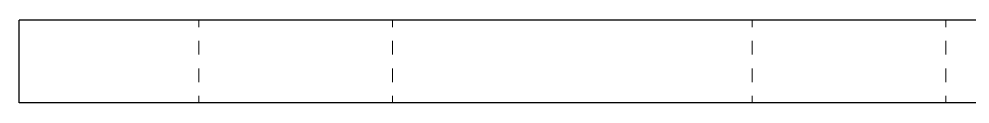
# Model space of a CAD drawing. Header units: millimetres. Extents: x 0 to 210, y 0 to 297.
# Drawn here: x 70.3 to 139, y 99.6 to 105.6 of the extents above; entities that cross this region are included whole.
import ezdxf

# ---------------------------------------------------------------- set-up
doc = ezdxf.new("R2010")
doc.units = ezdxf.units.MM
doc.layers.add('101', color=7, linetype='Continuous', true_color=0xffffff)

msp = doc.modelspace()

# ---------------------------------------------------------------- linework, layer by layer
at = {"layer": '101', "color": 7, "linetype": 'Continuous', "lineweight": 25}
for p, q in [((70.272, 99.587), (70.272, 105.587)), ((150.272, 105.587), (70.272, 105.587)), ((150.272, 99.587), (70.272, 99.587))]:
    msp.add_line(p, q, dxfattribs=at)
at = {"layer": '101', "color": 53, "linetype": 'Continuous', "lineweight": 18}
for p, q in [((83.272, 105.587), (83.272, 105.087)), ((97.272, 105.087), (97.272, 105.587)), ((123.272, 105.587), (123.272, 105.087)), ((137.272, 105.087), (137.272, 105.587)), ((83.272, 104.087), (83.272, 103.087)), ((97.272, 103.087), (97.272, 104.087)), ((123.272, 104.087), (123.272, 103.087)), ((137.272, 103.087), (137.272, 104.087)), ((83.272, 102.087), (83.272, 101.087)), ((97.272, 101.087), (97.272, 102.087)), ((123.272, 102.087), (123.272, 101.087)), ((137.272, 101.087), (137.272, 102.087)), ((83.272, 100.087), (83.272, 99.587)), ((97.272, 99.587), (97.272, 100.087)), ((123.272, 100.087), (123.272, 99.587)), ((137.272, 99.587), (137.272, 100.087))]:
    msp.add_line(p, q, dxfattribs=at)

doc.saveas('drawing.dxf')
